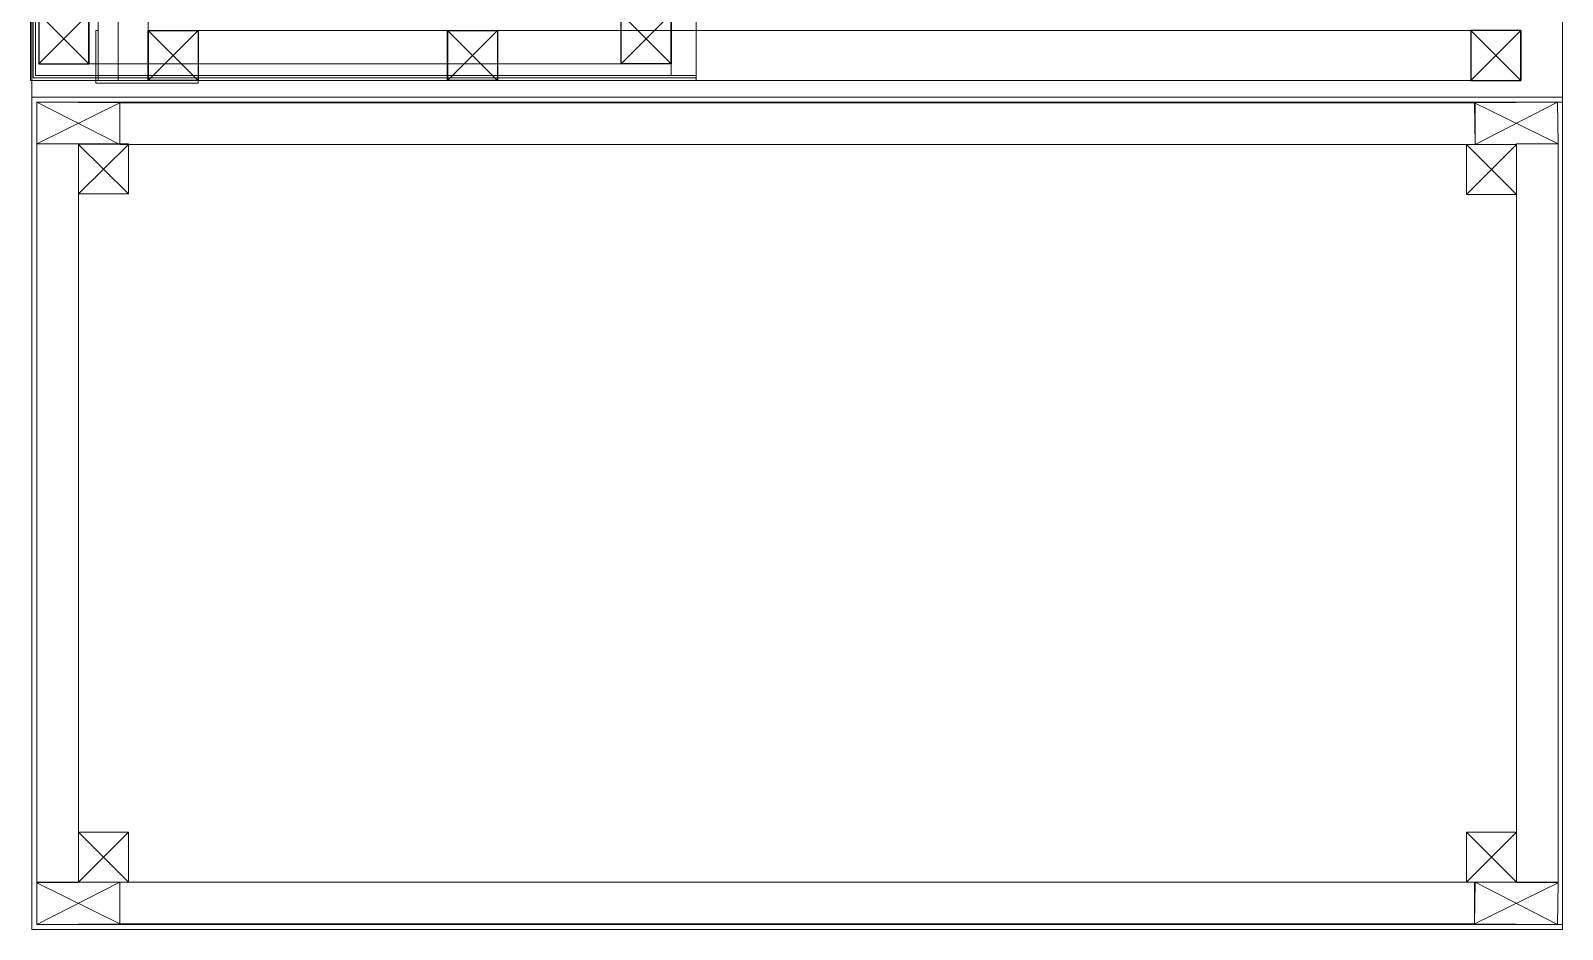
# Model space of a CAD drawing. Header units: millimetres. Extents: x -159872 to 386485, y -250577 to 158966.
# Drawn here: x 368141 to 369061, y 7239 to 7779 of the extents above; entities that cross this region are included whole.
import ezdxf

# ---------------------------------------------------------------- set-up
doc = ezdxf.new("R2010")
doc.units = ezdxf.units.MM
for name, color, linetype, lineweight in [('LDS-equipment-kitchen equipment', 3, 'Continuous', 13), ('WS-EQUIPMENT', 84, 'Continuous', 30), ('WS-Fabs', 252, 'Continuous', 13), ('WS-FRAME HIDDEN', 68, 'Continuous', 5)]:
    doc.layers.add(name, color=color, linetype=linetype, lineweight=lineweight)

# ---------------------------------------------------------------- blocks, each defined once
blk = doc.blocks.new('30 X 30 HIDDEN SECTION_3')
at = {"layer": 'WS-FRAME HIDDEN', "color": 7, "lineweight": 25}
blk.add_polyline3d([(0, -30, 0), (-30, -30, 0), (-30, 0, 0), (0, 0, 0), (0, -30, 0)], dxfattribs=at)
at = {"layer": 'WS-FRAME HIDDEN', "color": 7, "lineweight": 25, "transparency": 33554687}
for points in [[(-30, 0, 0), (0, -30, 0)], [(-30, -30, 0), (0, 0, 0)], [(-30, -30, 0), (0, -30, 0)]]:
    blk.add_polyline3d(points, dxfattribs=at)
blk = doc.blocks.new('Group-326')
at = {"layer": 'LDS-equipment-kitchen equipment', "color": 7, "lineweight": 5}
for p, q in [((307467.79, 50095.92), (307467.8, 44196.24)), ((308387.8, 50095.92), (308387.8, 44196.24)), ((307467.8, 44196.24), (308387.8, 44196.24))]:
    blk.add_line(p, q, dxfattribs=at)
at = {"layer": 'LDS-equipment-kitchen equipment', "color": 7, "linetype": 'Continuous', "lineweight": 5, "flags": 128}
for points in [[(307537.77, 50085.92), (307537.72, 44206.23), (307519.72, 44206.23), (307519.77, 50085.92), (307537.77, 50085.92)], [(307519.72, 44206.23), (307519.78, 46102.31), (307507.78, 46102.31), (307507.72, 44206.23), (307519.72, 44206.23)]]:
    blk.add_lwpolyline(points, close=True, dxfattribs=at)
at = {"layer": 'LDS-equipment-kitchen equipment', "color": 7, "lineweight": 5, "flags": 128}
for points in [[(307507.72, 44236.23), (307507.72, 44206.23), (307567.72, 44206.23), (307567.72, 44204.73), (307506.22, 44204.73), (307506.22, 44236.23), (307507.72, 44236.23)], [(307567.72, 44206.23), (307567.72, 44236.23), (308332.76, 44236.23), (308332.76, 44206.23), (307567.72, 44206.23)]]:
    blk.add_lwpolyline(points, close=True, dxfattribs=at)
at = {"layer": 'LDS-equipment-kitchen equipment', "color": 7, "extrusion": (0, 0, -1), "xscale": -1, "rotation": 90.0000000053318}
for p in [(-307567.72, 44206.23), (-307747.72, 44206.23)]:
    blk.add_blockref('30 X 30 HIDDEN SECTION_3', p, dxfattribs=at)
at = {"layer": 'LDS-equipment-kitchen equipment', "color": 7, "xscale": -1, "rotation": 89.9999999946682}
blk.add_blockref('30 X 30 HIDDEN SECTION_3', (308332.76, 44206.23), dxfattribs=at)
blk = doc.blocks.new('A$C7a11c87d')
at = {"layer": 'WS-Fabs', "color": 7, "lineweight": 5, "transparency": 33554687}
for points in [[(-177.98, 400.82, 0), (-178, 0.84, 0)], [(-177.98, 400.82, 0), (5701.67, 400.06, 0)], [(5700.16, 398.56, 0), (-176.48, 399.34, 0)], [(-174.98, 397.84, 0), (-175, 0.84, 0)], [(4913.68, 397.11, 0), (-174.98, 397.84, 0)], [(5701.49, 0, 0), (-178, 0.84, 0)]]:
    blk.add_polyline3d(points, dxfattribs=at)
at = {"layer": 'WS-Fabs', "color": 7, "linetype": 'Continuous', "lineweight": 5, "transparency": 33554687}
for points in [[(-176.48, 399.34, 0), (-176.5, 0.84, 0)], [(665.97, 15.99, 0), (-175, 15.84, 0)]]:
    blk.add_polyline3d(points, dxfattribs=at)
at = {"layer": 'WS-FRAME HIDDEN', "color": 7, "lineweight": 5}
blk.add_polyline3d([(-138.05, 45.83, 0), (-168.05, 45.84, 0), (-168.04, 365.84, 0), (-138.04, 365.83, 0), (-138.05, 45.83, 0)], dxfattribs=at)
at = {"layer": 'WS-FRAME HIDDEN', "color": 7, "extrusion": (0, 0, -1), "rotation": 0.003365612959873085}
blk.add_blockref('30 X 30 HIDDEN SECTION_3', (168.03, 395.84), dxfattribs=at)
at = {"layer": 'WS-FRAME HIDDEN', "color": 7, "rotation": 359.99663438704}
blk.add_blockref('30 X 30 HIDDEN SECTION_3', (-138.05, 45.83), dxfattribs=at)
blk = doc.blocks.new('A$Cc2aff7c0')
at = {"layer": 'WS-EQUIPMENT', "lineweight": 5}
for points in [[(0, 675.45, 0), (920, 675.45, 0)], [(0, 175.45, 0), (0, 675.45, 0)], [(2.96, 672.49, 0), (920, 672.49, 0)], [(2.96, 178.41, 0), (2.96, 672.49, 0)], [(52.9, 672.07, 0), (52.9, 647.1, 0), (2.96, 647.52, 0), (2.96, 672.49, 0), (52.9, 672.07, 0)], [(2.96, 672.49, 0), (52.9, 647.1, 0)], [(867.1, 672.07, 0), (867.53, 647.1, 0), (917.46, 647.52, 0), (917.04, 672.49, 0), (867.1, 672.07, 0)], [(917.04, 672.49, 0), (867.53, 647.1, 0)], [(920, 175.45, 0), (920, 675.45, 0)], [(52.9, 672.07, 0), (2.96, 647.52, 0)], [(867.53, 647.1, 0), (52.9, 647.1, 0), (52.9, 672.07, 0), (867.53, 672.07, 0), (867.53, 647.1, 0)], [(867.1, 672.07, 0), (917.46, 647.52, 0)], [(2.96, 203.8, 0), (2.96, 647.52, 0), (27.93, 647.52, 0), (27.93, 203.8, 0), (2.96, 203.8, 0)], [(27.93, 647.52, 0), (57.97, 647.52, 0), (57.97, 617.48, 0), (27.93, 617.48, 0), (27.93, 647.52, 0)], [(57.97, 617.48, 0), (27.93, 647.1, 0)], [(27.93, 617.48, 0), (57.97, 647.1, 0)], [(862.45, 647.1, 0), (892.49, 647.1, 0), (892.49, 617.05, 0), (862.45, 617.05, 0), (862.45, 647.1, 0)], [(892.49, 617.05, 0), (862.45, 647.1, 0)], [(862.45, 617.05, 0), (892.49, 647.1, 0)], [(892.49, 203.8, 0), (892.49, 647.52, 0), (917.46, 647.52, 0), (917.46, 203.8, 0), (892.49, 203.8, 0)], [(27.93, 233.85, 0), (57.97, 233.85, 0), (57.97, 203.8, 0), (27.93, 203.8, 0), (27.93, 233.85, 0)], [(57.97, 203.8, 0), (27.93, 233.85, 0)], [(27.93, 203.8, 0), (57.97, 233.85, 0)], [(862.45, 233.85, 0), (892.49, 233.85, 0), (892.49, 203.8, 0), (862.45, 203.8, 0), (862.45, 233.85, 0)], [(892.49, 203.8, 0), (862.45, 233.85, 0)], [(862.45, 203.8, 0), (892.49, 233.85, 0)], [(52.9, 178.84, 0), (52.9, 203.8, 0), (2.96, 203.38, 0), (2.96, 178.41, 0), (52.9, 178.84, 0)], [(2.96, 178.41, 0), (52.9, 203.8, 0)], [(52.9, 178.84, 0), (2.96, 203.38, 0)], [(867.1, 178.84, 0), (52.9, 178.84, 0), (52.9, 203.8, 0), (867.1, 203.8, 0), (867.1, 178.84, 0)], [(867.1, 178.84, 0), (867.53, 203.8, 0), (917.46, 203.38, 0), (917.04, 178.41, 0), (867.1, 178.84, 0)], [(867.1, 178.84, 0), (917.46, 203.38, 0)], [(917.04, 178.41, 0), (867.53, 203.8, 0)], [(0, 175.45, 0), (920, 175.45, 0)], [(2.96, 178.41, 0), (920, 178.41, 0)]]:
    blk.add_polyline3d(points, dxfattribs=at)
blk = doc.blocks.new('Group-338')
at = {"layer": 'LDS-equipment-kitchen equipment'}
for name, p in [('Group-326', (0, 0)), ('A$Cc2aff7c0', (307467.8, 43520.79))]:
    blk.add_blockref(name, p, dxfattribs=at)
at = {"layer": 'LDS-equipment-kitchen equipment', "rotation": 89.9999999946682}
blk.add_blockref('A$C7a11c87d', (307867.85, 44384.33), dxfattribs=at)

msp = doc.modelspace()

# ---------------------------------------------------------------- block references
at = {"layer": 'LDS-equipment-kitchen equipment', "color": 7}
msp.add_blockref('Group-338', (60673.51323, -36457.51522), dxfattribs=at)

doc.saveas('drawing.dxf')
